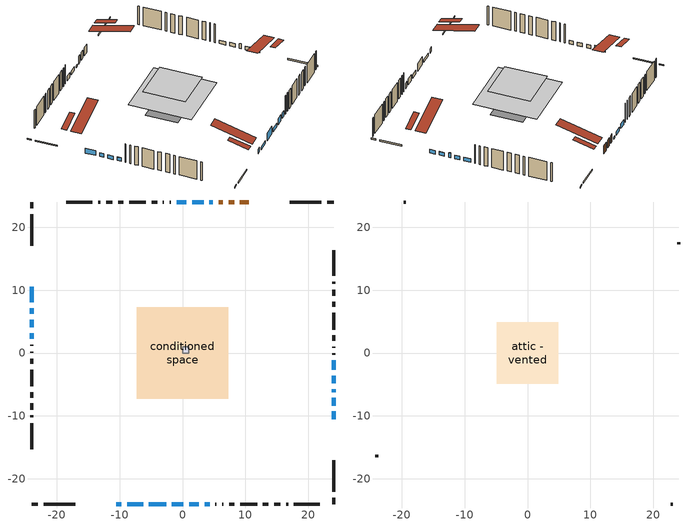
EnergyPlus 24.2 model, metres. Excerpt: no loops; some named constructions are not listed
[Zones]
conditioned space
 floor outside (Floor1 construction): -2.36,-2.36 -2.36,2.36 2.36,2.36 2.36,-2.36 z0
 floor outside (Floor2 construction): -0.9,-0.9 -0.9,0.9 0.9,0.9 0.9,-0.9 z0
 floor adiabatic (AdiabaticFloorConstruction): -7.32,-7.32 -7.32,7.32 7.32,7.32 7.32,-7.32 z2.44
 floor foundation (Slab1 construction): -6.34,-3.73 -6.34,3.73 6.34,3.73 6.34,-3.73 z0
 wall outside (RimJoist1 construction): 24.03,24.03 23.01,24.03 / -24.03,-24.03 -23.01,-24.03 / -24.03,24.03 -24.03,23.01 / 24.03,-24.03 24.03,-23.01 z0:0.3
 wall outside (RimJoist2 construction): 22.08,24.03 17.03,24.03 / -22.08,-24.03 -17.03,-24.03 / -24.03,22.08 -24.03,17.03 / 24.03,-22.08 24.03,-17.03 z0:0.3
 wall outside (AdiabaticWallConstruction 1): 10.52,24.03 9.13,24.03 / 8.2,24.03 7.37,24.03 / 6.44,24.03 5.77,24.03 z0:2.03
 wall outside (AdiabaticWallConstruction): -10.52,-24.03 -9.74,-24.03 / -24.03,10.52 -24.03,8.08 / 0.6,24.03 -0.93,24.03 / 24.03,-6.23 24.03,-5.77 z0:1.22; -8.82,-24.03 -6.27,-24.03 z0:0.61; -5.35,-24.03 -2.6,-24.03 z0:2.03; 4.85,24.03 4.28,24.03 z0:0.56; 24.03,-10.52 24.03,-9.3 / 24.03,-8.38 24.03,-7.15 / -1.67,-24.03 0.16,-24.03 / -24.03,7.16 -24.03,6.24 / 3.36,24.03 1.53,24.03 / 24.03,-4.84 24.03,-3.62 / -24.03,5.31 -24.03,4.09 / -24.03,3.17 -24.03,2.25 / 24.03,-2.69 24.03,-1.17 z0:0.92; 1.08,-24.03 2.61,-24.03 z0:1.52; 3.54,-24.03 4.3,-24.03 z0:1.53
 wall outside (Wall1 construction): -1.86,24.03 -2.02,24.03 / 5.23,-24.03 5.39,-24.03 / -24.03,1.32 -24.03,1.16 / 24.03,-0.24 24.03,-0.08 z0:4.88
 wall outside (Wall2 construction): -2.95,24.03 -3.12,24.03 / 6.32,-24.03 6.5,-24.03 / -24.03,0.23 -24.03,0.05 / 24.03,0.85 24.03,1.03 z0:4.88
 wall outside (Wall3 construction): -4.05,24.03 -4.89,24.03 / 7.42,-24.03 8.26,-24.03 / -24.03,-0.88 -24.03,-1.71 / 24.03,1.96 24.03,2.79 z0:4.88
 wall outside (Wall4 construction): -5.82,24.03 -8.49,24.03 / 9.19,-24.03 11.86,-24.03 / -24.03,-2.64 -24.03,-5.32 / 24.03,3.72 24.03,6.4 z0:4.88
 wall outside (Wall5 construction): -9.42,24.03 -10.26,24.03 / 12.79,-24.03 13.64,-24.03 / -24.03,-6.24 -24.03,-7.09 / 24.03,7.33 24.03,8.17 z0:4.88
 wall outside (Wall6 construction): -11.19,24.03 -12.17,24.03 / 14.57,-24.03 15.54,-24.03 / -24.03,-8.02 -24.03,-9 / 24.03,9.1 24.03,10.08 z0:4.88
 wall outside (Wall7 construction): -13.1,24.03 -13.42,24.03 / 16.47,-24.03 16.8,-24.03 / -24.03,-9.93 -24.03,-10.25 / 24.03,11.01 24.03,11.33 z0:4.88
 wall outside (Wall8 construction): -14.35,24.03 -18.47,24.03 / 17.73,-24.03 21.84,-24.03 / -24.03,-11.18 -24.03,-15.29 / 24.03,12.26 24.03,16.37 z0:4.88
 window (WindowConstruction 16): -10.52,-24.03 -9.75,-24.03 z0:1.22
 window (WindowConstruction 6): -8.82,-24.03 -6.27,-24.03 z0:0.61
 window (WindowConstruction 7): -5.35,-24.03 -2.6,-24.03 z0:2.03
 window (WindowConstruction 17): 4.84,24.03 4.28,24.03 z0:0.56
 window (WindowConstruction 8): 24.03,-10.52 24.03,-9.3 z0:0.91
 window (WindowConstruction 9): 24.03,-8.37 24.03,-7.16 z0:0.91
 window (WindowConstruction 10): -1.67,-24.03 0.16,-24.03 z0:0.91
 window (WindowConstruction 11): -24.03,10.52 -24.03,8.08 z0:1.22
 window (WindowConstruction 12): -24.03,7.16 -24.03,6.24 z0:0.91
 window (WindowConstruction 13): 3.36,24.03 1.53,24.03 z0:0.91
 window (WindowConstruction 14): 0.6,24.03 -0.93,24.03 z0:1.22
 window (WindowConstruction 15): 24.03,-6.23 24.03,-5.77 z0:1.22
 window (WindowConstruction): 1.08,-24.03 2.61,-24.03 z0:1.52
 window (WindowConstruction 1): 3.54,-24.03 4.3,-24.03 z0:1.52
 window (WindowConstruction 2): 24.03,-4.84 24.03,-3.62 z0:0.91
 window (WindowConstruction 3): -24.03,5.31 -24.03,4.09 z0:0.91
 window (WindowConstruction 4): -24.03,3.16 -24.03,2.25 z0:0.91
 window (WindowConstruction 5): 24.03,-2.69 24.03,-1.17 z0:0.91
 door (Door): 10.52,24.03 9.13,24.03 z0:2.03
 door (Door 1): 8.2,24.03 7.37,24.03 z0:2.03
 door (Door 2): 6.44,24.03 5.77,24.03 z0:2.03
 ceiling adiabatic (AdiabaticFloorConstruction): 7.32,-7.32 7.32,7.32 -7.32,7.32 -7.32,-7.32 z2.44
 roof outside (Roof1 construction): 14.87,24.03,4.88 14.87,19.22,6.08 16.11,19.22,6.08 16.11,24.03,4.88; -14.87,-24.03,4.88 -14.87,-19.22,6.08 -16.11,-19.22,6.08 -16.11,-24.03,4.88; -24.03,14.87,4.88 -19.22,14.87,6.08 -19.22,16.11,6.08 -24.03,16.11,4.88; 24.03,-14.87,4.88 19.22,-14.87,6.08 19.22,-16.11,6.08 24.03,-16.11,4.88
furnace airloop ret air zone
 floor adiabatic (AdiabaticConst): 0,0 0,1 1,1 1,0 z0
 wall adiabatic (AdiabaticConst): 0,1 0,0 1,0 1,1 0,1 z0:1
 ceiling adiabatic (AdiabaticConst): 1,0 1,1 0,1 0,0 z1
attic - vented
 floor to conditioned space (Floor3 construction Reversed): -4.89,-4.89 -4.89,4.89 4.89,4.89 4.89,-4.89 z4.88
 wall outside (Wall9 construction): -19.4,24.03 -19.73,24.03 / 22.77,-24.03 23.1,-24.03 / -24.03,-16.22 -24.03,-16.55 / 24.03,17.3 24.03,17.63 z0:4.88
 roof outside (Roof2 construction): 11.45,24.03,4.88 11.45,14.39,7.29 13.94,14.39,7.29 13.94,24.03,4.88; -11.45,-24.03,4.88 -11.45,-14.39,7.29 -13.94,-14.39,7.29 -13.94,-24.03,4.88; -24.03,11.45,4.88 -14.39,11.45,7.29 -14.39,13.94,7.29 -24.03,13.94,4.88; 24.03,-11.45,4.88 14.39,-11.45,7.29 14.39,-13.94,7.29 24.03,-13.94,4.88
[Schedule:Day:Interval]
mech vent bath fan 0 schedule day; mech vent bath fan 1 schedule day; mech vent bath fan 2 schedule day: No, 07:00, 0, 08:00, 1, 09:00, 0.2, 24:00, 0
mech vent bath fan 0 schedule default day; mech vent bath fan 1 schedule default day; mech vent bath fan 2 schedule default day; mech vent range fan 0 schedule default day; mech vent range fan 1 schedule default day; misc plug loads schedule default day; clothes dryer exhaust 0 schedule default day; cooling season schedule day; cooling season schedule day 2; cooling season schedule default day; exterior lighting schedule default day; natural vent schedule default day: No, 24:00, 0
mech vent range fan 0 schedule day; mech vent range fan 1 schedule day: No, 18:00, 0, 19:00, 1, 20:00, 0.2, 24:00, 0
misc plug loads schedule day: No, 06:00, 0.705882, 07:00, 0.745098, 08:00, 0.803922, 15:00, 0.823529, 16:00, 0.862745, 17:00, 0.921569, 18:00, 0.980392, 19:00, 1, 20:00, 0.980392, 21:00, 0.941176, 22:00, 0.862745, 23:00, 0.784314, 24:00, 0.72549
clothes dryer exhaust 0 schedule day: No, 01:00, 0.123457, 02:00, 0.0740741, 03:00, 0.0493827, 04:00, 0.0246914, 05:00, 0.0493827, 06:00, 0.0740741, 07:00, 0.197531, 08:00, 0.395062, 09:00, 0.592593, 10:00, 0.839506, 11:00, 0.962963, 12:00, 1, 13:00, 0.91358, 14:00, 0.82716, 15:00, 0.716049, 16:00, 0.753086, 17:00, 0.679012, 18:00, 0.666667, 20:00, 0.62963, 21:00, 0.641975, 22:00, 0.666667, 23:00, 0.54321, 24:00, 0.296296
cooling season schedule day 1: No, 24:00, 1
exterior lighting schedule day: No, 01:00, 0.566667, 03:00, 0.524167, 05:00, 0.495833, 06:00, 0.5525, 07:00, 0.623333, 08:00, 0.580833, 09:00, 0.439167, 10:00, 0.354167, 12:00, 0.34, 13:00, 0.354167, 14:00, 0.396667, 15:00, 0.425, 16:00, 0.495833, 17:00, 0.623333, 18:00, 0.793333, 19:00, 0.906667, 20:00, 0.963333, 21:00, 0.991667, 22:00, 0.920833, 23:00, 0.793333, 24:00, 0.665833
exterior lighting schedule day 1: No, 01:00, 0.528571, 03:00, 0.488929, 05:00, 0.4625, 06:00, 0.515357, 07:00, 0.581429, 08:00, 0.541786, 09:00, 0.409643, 10:00, 0.330357, 12:00, 0.317143, 13:00, 0.330357, 14:00, 0.37, 15:00, 0.396429, 16:00, 0.4625, 17:00, 0.581429, 18:00, 0.74, 19:00, 0.845714, 20:00, 0.898571, 21:00, 0.925, 22:00, 0.858929, 23:00, 0.74, 24:00, 0.621071
exterior lighting schedule day 10: No, 01:00, 0.552381, 03:00, 0.510952, 05:00, 0.483333, 06:00, 0.538571, 07:00, 0.607619, 08:00, 0.56619, 09:00, 0.428095, 10:00, 0.345238, 12:00, 0.331429, 13:00, 0.345238, 14:00, 0.386667, 15:00, 0.414286, 16:00, 0.483333, 17:00, 0.607619, 18:00, 0.773333, 19:00, 0.88381, 20:00, 0.939048, 21:00, 0.966667, 22:00, 0.897619, 23:00, 0.773333, 24:00, 0.649048
exterior lighting schedule day 11: No, 01:00, 0.571429, 03:00, 0.528571, 05:00, 0.5, 06:00, 0.557143, 07:00, 0.628571, 08:00, 0.585714, 09:00, 0.442857, 10:00, 0.357143, 12:00, 0.342857, 13:00, 0.357143, 14:00, 0.4, 15:00, 0.428571, 16:00, 0.5, 17:00, 0.628571, 18:00, 0.8, 19:00, 0.914286, 20:00, 0.971429, 21:00, 1, 22:00, 0.928571, 23:00, 0.8, 24:00, 0.671429
exterior lighting schedule day 2: No, 01:00, 0.485714, 03:00, 0.449286, 05:00, 0.425, 06:00, 0.473571, 07:00, 0.534286, 08:00, 0.497857, 09:00, 0.376429, 10:00, 0.303571, 12:00, 0.291429, 13:00, 0.303571, 14:00, 0.34, 15:00, 0.364286, 16:00, 0.425, 17:00, 0.534286, 18:00, 0.68, 19:00, 0.777143, 20:00, 0.825714, 21:00, 0.85, 22:00, 0.789286, 23:00, 0.68, 24:00, 0.570714
exterior lighting schedule day 3: No, 01:00, 0.442857, 03:00, 0.409643, 05:00, 0.3875, 06:00, 0.431786, 07:00, 0.487143, 08:00, 0.453929, 09:00, 0.343214, 10:00, 0.276786, 12:00, 0.265714, 13:00, 0.276786, 14:00, 0.31, 15:00, 0.332143, 16:00, 0.3875, 17:00, 0.487143, 18:00, 0.62, 19:00, 0.708571, 20:00, 0.752857, 21:00, 0.775, 22:00, 0.719643, 23:00, 0.62, 24:00, 0.520357
exterior lighting schedule day 4: No, 01:00, 0.4, 03:00, 0.37, 05:00, 0.35, 06:00, 0.39, 07:00, 0.44, 08:00, 0.41, 09:00, 0.31, 10:00, 0.25, 12:00, 0.24, 13:00, 0.25, 14:00, 0.28, 15:00, 0.3, 16:00, 0.35, 17:00, 0.44, 18:00, 0.56, 19:00, 0.64, 20:00, 0.68, 21:00, 0.7, 22:00, 0.65, 23:00, 0.56, 24:00, 0.47
exterior lighting schedule day 5: No, 01:00, 0.380952, 03:00, 0.352381, 05:00, 0.333333, 06:00, 0.371429, 07:00, 0.419048, 08:00, 0.390476, 09:00, 0.295238, 10:00, 0.238095, 12:00, 0.228571, 13:00, 0.238095, 14:00, 0.266667, 15:00, 0.285714, 16:00, 0.333333, 17:00, 0.419048, 18:00, 0.533333, 19:00, 0.609524, 20:00, 0.647619, 21:00, 0.666667, 22:00, 0.619048, 23:00, 0.533333, 24:00, 0.447619
exterior lighting schedule day 6: No, 01:00, 0.390476, 03:00, 0.36119, 05:00, 0.341667, 06:00, 0.380714, 07:00, 0.429524, 08:00, 0.400238, 09:00, 0.302619, 10:00, 0.244048, 12:00, 0.234286, 13:00, 0.244048, 14:00, 0.273333, 15:00, 0.292857, 16:00, 0.341667, 17:00, 0.429524, 18:00, 0.546667, 19:00, 0.624762, 20:00, 0.66381, 21:00, 0.683333, 22:00, 0.634524, 23:00, 0.546667, 24:00, 0.45881
exterior lighting schedule day 7: No, 01:00, 0.419048, 03:00, 0.387619, 05:00, 0.366667, 06:00, 0.408571, 07:00, 0.460952, 08:00, 0.429524, 09:00, 0.324762, 10:00, 0.261905, 12:00, 0.251429, 13:00, 0.261905, 14:00, 0.293333, 15:00, 0.314286, 16:00, 0.366667, 17:00, 0.460952, 18:00, 0.586667, 19:00, 0.670476, 20:00, 0.712381, 21:00, 0.733333, 22:00, 0.680952, 23:00, 0.586667, 24:00, 0.492381
exterior lighting schedule day 8: No, 01:00, 0.466667, 03:00, 0.431667, 05:00, 0.408333, 06:00, 0.455, 07:00, 0.513333, 08:00, 0.478333, 09:00, 0.361667, 10:00, 0.291667, 12:00, 0.28, 13:00, 0.291667, 14:00, 0.326667, 15:00, 0.35, 16:00, 0.408333, 17:00, 0.513333, 18:00, 0.653333, 19:00, 0.746667, 20:00, 0.793333, 21:00, 0.816667, 22:00, 0.758333, 23:00, 0.653333, 24:00, 0.548333
exterior lighting schedule day 9: No, 01:00, 0.509524, 03:00, 0.47131, 05:00, 0.445833, 06:00, 0.496786, 07:00, 0.560476, 08:00, 0.522262, 09:00, 0.394881, 10:00, 0.318452, 12:00, 0.305714, 13:00, 0.318452, 14:00, 0.356667, 15:00, 0.382143, 16:00, 0.445833, 17:00, 0.560476, 18:00, 0.713333, 19:00, 0.815238, 20:00, 0.86619, 21:00, 0.891667, 22:00, 0.827976, 23:00, 0.713333, 24:00, 0.59869
[Schedule:Week:Daily]
mech vent bath fan 0 schedule Week Rule - Jan1-Dec31: mech vent bath fan 0 schedule day, mech vent bath fan 0 schedule day, mech vent bath fan 0 schedule day, mech vent bath fan 0 schedule day, mech vent bath fan 0 schedule day, mech vent bath fan 0 schedule day, mech vent bath fan 0 schedule day, mech vent bath fan 0 schedule default day, mech vent bath fan 0 schedule default day, mech vent bath fan 0 schedule default day, mech vent bath fan 0 schedule default day, mech vent bath fan 0 schedule default day
mech vent bath fan 1 schedule Week Rule - Jan1-Dec31: mech vent bath fan 1 schedule day, mech vent bath fan 1 schedule day, mech vent bath fan 1 schedule day, mech vent bath fan 1 schedule day, mech vent bath fan 1 schedule day, mech vent bath fan 1 schedule day, mech vent bath fan 1 schedule day, mech vent bath fan 1 schedule default day, mech vent bath fan 1 schedule default day, mech vent bath fan 1 schedule default day, mech vent bath fan 1 schedule default day, mech vent bath fan 1 schedule default day
mech vent bath fan 2 schedule Week Rule - Jan1-Dec31: mech vent bath fan 2 schedule day, mech vent bath fan 2 schedule day, mech vent bath fan 2 schedule day, mech vent bath fan 2 schedule day, mech vent bath fan 2 schedule day, mech vent bath fan 2 schedule day, mech vent bath fan 2 schedule day, mech vent bath fan 2 schedule default day, mech vent bath fan 2 schedule default day, mech vent bath fan 2 schedule default day, mech vent bath fan 2 schedule default day, mech vent bath fan 2 schedule default day
mech vent range fan 0 schedule Week Rule - Jan1-Dec31: mech vent range fan 0 schedule day, mech vent range fan 0 schedule day, mech vent range fan 0 schedule day, mech vent range fan 0 schedule day, mech vent range fan 0 schedule day, mech vent range fan 0 schedule day, mech vent range fan 0 schedule day, mech vent range fan 0 schedule default day, mech vent range fan 0 schedule default day, mech vent range fan 0 schedule default day, mech vent range fan 0 schedule default day, mech vent range fan 0 schedule default day
mech vent range fan 1 schedule Week Rule - Jan1-Dec31: mech vent range fan 1 schedule day, mech vent range fan 1 schedule day, mech vent range fan 1 schedule day, mech vent range fan 1 schedule day, mech vent range fan 1 schedule day, mech vent range fan 1 schedule day, mech vent range fan 1 schedule day, mech vent range fan 1 schedule default day, mech vent range fan 1 schedule default day, mech vent range fan 1 schedule default day, mech vent range fan 1 schedule default day, mech vent range fan 1 schedule default day
misc plug loads schedule Week Rule - Jan1-Dec31: misc plug loads schedule day, misc plug loads schedule day, misc plug loads schedule day, misc plug loads schedule day, misc plug loads schedule day, misc plug loads schedule day, misc plug loads schedule day, misc plug loads schedule default day, misc plug loads schedule default day, misc plug loads schedule default day, misc plug loads schedule default day, misc plug loads schedule default day
clothes dryer exhaust 0 schedule Week Rule - Jan1-Dec31: clothes dryer exhaust 0 schedule day, clothes dryer exhaust 0 schedule day, clothes dryer exhaust 0 schedule day, clothes dryer exhaust 0 schedule day, clothes dryer exhaust 0 schedule day, clothes dryer exhaust 0 schedule day, clothes dryer exhaust 0 schedule day, clothes dryer exhaust 0 schedule default day, clothes dryer exhaust 0 schedule default day, clothes dryer exhaust 0 schedule default day, clothes dryer exhaust 0 schedule default day, clothes dryer exhaust 0 schedule default day
cooling season schedule Week Rule - Jan1-May26: cooling season schedule day, cooling season schedule day, cooling season schedule day, cooling season schedule day, cooling season schedule day, cooling season schedule day, cooling season schedule day, cooling season schedule default day, cooling season schedule default day, cooling season schedule default day, cooling season schedule default day, cooling season schedule default day
cooling season schedule Week Rule - May27-Jun2: cooling season schedule day, cooling season schedule day, cooling season schedule day, cooling season schedule day, cooling season schedule day, cooling season schedule day 1, cooling season schedule day 1, cooling season schedule default day, cooling season schedule default day, cooling season schedule default day, cooling season schedule default day, cooling season schedule default day
cooling season schedule Week Rule - Jun3-Aug25: cooling season schedule day 1, cooling season schedule day 1, cooling season schedule day 1, cooling season schedule day 1, cooling season schedule day 1, cooling season schedule day 1, cooling season schedule day 1, cooling season schedule default day, cooling season schedule default day, cooling season schedule default day, cooling season schedule default day, cooling season schedule default day
cooling season schedule Week Rule - Aug26-Sep1: cooling season schedule day 1, cooling season schedule day 1, cooling season schedule day 1, cooling season schedule day 1, cooling season schedule day 1, cooling season schedule day 1, cooling season schedule day 2, cooling season schedule default day, cooling season schedule default day, cooling season schedule default day, cooling season schedule default day, cooling season schedule default day
cooling season schedule Week Rule - Sep2-Dec31: cooling season schedule day 2, cooling season schedule day 2, cooling season schedule day 2, cooling season schedule day 2, cooling season schedule day 2, cooling season schedule day 2, cooling season schedule day 2, cooling season schedule default day, cooling season schedule default day, cooling season schedule default day, cooling season schedule default day, cooling season schedule default day
exterior lighting schedule Week Rule - Jan1-Jan27: exterior lighting schedule day, exterior lighting schedule day, exterior lighting schedule day, exterior lighting schedule day, exterior lighting schedule day, exterior lighting schedule day, exterior lighting schedule day, exterior lighting schedule default day, exterior lighting schedule default day, exterior lighting schedule default day, exterior lighting schedule default day, exterior lighting schedule default day
exterior lighting schedule Week Rule - Jan28-Feb3: exterior lighting schedule day, exterior lighting schedule day, exterior lighting schedule day, exterior lighting schedule day, exterior lighting schedule day 1, exterior lighting schedule day 1, exterior lighting schedule day 1, exterior lighting schedule default day, exterior lighting schedule default day, exterior lighting schedule default day, exterior lighting schedule default day, exterior lighting schedule default day
exterior lighting schedule Week Rule - Feb4-Feb24: exterior lighting schedule day 1, exterior lighting schedule day 1, exterior lighting schedule day 1, exterior lighting schedule day 1, exterior lighting schedule day 1, exterior lighting schedule day 1, exterior lighting schedule day 1, exterior lighting schedule default day, exterior lighting schedule default day, exterior lighting schedule default day, exterior lighting schedule default day, exterior lighting schedule default day
exterior lighting schedule Week Rule - Feb25-Mar3: exterior lighting schedule day 1, exterior lighting schedule day 1, exterior lighting schedule day 1, exterior lighting schedule day 1, exterior lighting schedule day 2, exterior lighting schedule day 2, exterior lighting schedule day 2, exterior lighting schedule default day, exterior lighting schedule default day, exterior lighting schedule default day, exterior lighting schedule default day, exterior lighting schedule default day
exterior lighting schedule Week Rule - Mar4-Mar31: exterior lighting schedule day 2, exterior lighting schedule day 2, exterior lighting schedule day 2, exterior lighting schedule day 2, exterior lighting schedule day 2, exterior lighting schedule day 2, exterior lighting schedule day 2, exterior lighting schedule default day, exterior lighting schedule default day, exterior lighting schedule default day, exterior lighting schedule default day, exterior lighting schedule default day
exterior lighting schedule Week Rule - Apr1-Apr28: exterior lighting schedule day 3, exterior lighting schedule day 3, exterior lighting schedule day 3, exterior lighting schedule day 3, exterior lighting schedule day 3, exterior lighting schedule day 3, exterior lighting schedule day 3, exterior lighting schedule default day, exterior lighting schedule default day, exterior lighting schedule default day, exterior lighting schedule default day, exterior lighting schedule default day
exterior lighting schedule Week Rule - Apr29-May5: exterior lighting schedule day 3, exterior lighting schedule day 3, exterior lighting schedule day 4, exterior lighting schedule day 4, exterior lighting schedule day 4, exterior lighting schedule day 4, exterior lighting schedule day 4, exterior lighting schedule default day, exterior lighting schedule default day, exterior lighting schedule default day, exterior lighting schedule default day, exterior lighting schedule default day
exterior lighting schedule Week Rule - May6-May26: exterior lighting schedule day 4, exterior lighting schedule day 4, exterior lighting schedule day 4, exterior lighting schedule day 4, exterior lighting schedule day 4, exterior lighting schedule day 4, exterior lighting schedule day 4, exterior lighting schedule default day, exterior lighting schedule default day, exterior lighting schedule default day, exterior lighting schedule default day, exterior lighting schedule default day
exterior lighting schedule Week Rule - May27-Jun2: exterior lighting schedule day 4, exterior lighting schedule day 4, exterior lighting schedule day 4, exterior lighting schedule day 4, exterior lighting schedule day 4, exterior lighting schedule day 5, exterior lighting schedule day 5, exterior lighting schedule default day, exterior lighting schedule default day, exterior lighting schedule default day, exterior lighting schedule default day, exterior lighting schedule default day
exterior lighting schedule Week Rule - Jun3-Jun30: exterior lighting schedule day 5, exterior lighting schedule day 5, exterior lighting schedule day 5, exterior lighting schedule day 5, exterior lighting schedule day 5, exterior lighting schedule day 5, exterior lighting schedule day 5, exterior lighting schedule default day, exterior lighting schedule default day, exterior lighting schedule default day, exterior lighting schedule default day, exterior lighting schedule default day
exterior lighting schedule Week Rule - Jul1-Jul28: exterior lighting schedule day 6, exterior lighting schedule day 6, exterior lighting schedule day 6, exterior lighting schedule day 6, exterior lighting schedule day 6, exterior lighting schedule day 6, exterior lighting schedule day 6, exterior lighting schedule default day, exterior lighting schedule default day, exterior lighting schedule default day, exterior lighting schedule default day, exterior lighting schedule default day
exterior lighting schedule Week Rule - Jul29-Aug4: exterior lighting schedule day 6, exterior lighting schedule day 6, exterior lighting schedule day 6, exterior lighting schedule day 7, exterior lighting schedule day 7, exterior lighting schedule day 7, exterior lighting schedule day 7, exterior lighting schedule default day, exterior lighting schedule default day, exterior lighting schedule default day, exterior lighting schedule default day, exterior lighting schedule default day
exterior lighting schedule Week Rule - Aug5-Aug25: exterior lighting schedule day 7, exterior lighting schedule day 7, exterior lighting schedule day 7, exterior lighting schedule day 7, exterior lighting schedule day 7, exterior lighting schedule day 7, exterior lighting schedule day 7, exterior lighting schedule default day, exterior lighting schedule default day, exterior lighting schedule default day, exterior lighting schedule default day, exterior lighting schedule default day
exterior lighting schedule Week Rule - Aug26-Sep1: exterior lighting schedule day 7, exterior lighting schedule day 7, exterior lighting schedule day 7, exterior lighting schedule day 7, exterior lighting schedule day 7, exterior lighting schedule day 7, exterior lighting schedule day 8, exterior lighting schedule default day, exterior lighting schedule default day, exterior lighting schedule default day, exterior lighting schedule default day, exterior lighting schedule default day
exterior lighting schedule Week Rule - Sep2-Sep29: exterior lighting schedule day 8, exterior lighting schedule day 8, exterior lighting schedule day 8, exterior lighting schedule day 8, exterior lighting schedule day 8, exterior lighting schedule day 8, exterior lighting schedule day 8, exterior lighting schedule default day, exterior lighting schedule default day, exterior lighting schedule default day, exterior lighting schedule default day, exterior lighting schedule default day
exterior lighting schedule Week Rule - Sep30-Oct6: exterior lighting schedule day 8, exterior lighting schedule day 9, exterior lighting schedule day 9, exterior lighting schedule day 9, exterior lighting schedule day 9, exterior lighting schedule day 9, exterior lighting schedule day 9, exterior lighting schedule default day, exterior lighting schedule default day, exterior lighting schedule default day, exterior lighting schedule default day, exterior lighting schedule default day
exterior lighting schedule Week Rule - Oct7-Oct27: exterior lighting schedule day 9, exterior lighting schedule day 9, exterior lighting schedule day 9, exterior lighting schedule day 9, exterior lighting schedule day 9, exterior lighting schedule day 9, exterior lighting schedule day 9, exterior lighting schedule default day, exterior lighting schedule default day, exterior lighting schedule default day, exterior lighting schedule default day, exterior lighting schedule default day
exterior lighting schedule Week Rule - Oct28-Nov3: exterior lighting schedule day 9, exterior lighting schedule day 9, exterior lighting schedule day 9, exterior lighting schedule day 9, exterior lighting schedule day 10, exterior lighting schedule day 10, exterior lighting schedule day 10, exterior lighting schedule default day, exterior lighting schedule default day, exterior lighting schedule default day, exterior lighting schedule default day, exterior lighting schedule default day
exterior lighting schedule Week Rule - Nov4-Nov24: exterior lighting schedule day 10, exterior lighting schedule day 10, exterior lighting schedule day 10, exterior lighting schedule day 10, exterior lighting schedule day 10, exterior lighting schedule day 10, exterior lighting schedule day 10, exterior lighting schedule default day, exterior lighting schedule default day, exterior lighting schedule default day, exterior lighting schedule default day, exterior lighting schedule default day
exterior lighting schedule Week Rule - Nov25-Dec1: exterior lighting schedule day 10, exterior lighting schedule day 10, exterior lighting schedule day 10, exterior lighting schedule day 10, exterior lighting schedule day 10, exterior lighting schedule day 10, exterior lighting schedule day 11, exterior lighting schedule default day, exterior lighting schedule default day, exterior lighting schedule default day, exterior lighting schedule default day, exterior lighting schedule default day
exterior lighting schedule Week Rule - Dec2-Dec31: exterior lighting schedule day 11, exterior lighting schedule day 11, exterior lighting schedule day 11, exterior lighting schedule day 11, exterior lighting schedule day 11, exterior lighting schedule day 11, exterior lighting schedule day 11, exterior lighting schedule default day, exterior lighting schedule default day, exterior lighting schedule default day, exterior lighting schedule default day, exterior lighting schedule default day
natural vent schedule Week Rule - Jan1-Dec31: natural vent schedule default day, natural vent schedule default day, natural vent schedule default day, natural vent schedule default day, natural vent schedule default day, natural vent schedule default day, natural vent schedule default day, natural vent schedule default day, natural vent schedule default day, natural vent schedule default day, natural vent schedule default day, natural vent schedule default day
[Schedule:Year]
clothes dryer exhaust 0 schedule: clothes dryer exhaust 0 schedule Week Rule - Jan1-Dec31, 1, 1, 12, 31
cooling season schedule: cooling season schedule Week Rule - Jan1-May26, 1, 1, 5, 26, cooling season schedule Week Rule - May27-Jun2, 5, 27, 6, 2, cooling season schedule Week Rule - Jun3-Aug25, 6, 3, 8, 25, cooling season schedule Week Rule - Aug26-Sep1, 8, 26, 9, 1, cooling season schedule Week Rule - Sep2-Dec31, 9, 2, 12, 31
natural vent schedule: natural vent schedule Week Rule - Jan1-Dec31, 1, 1, 12, 31
